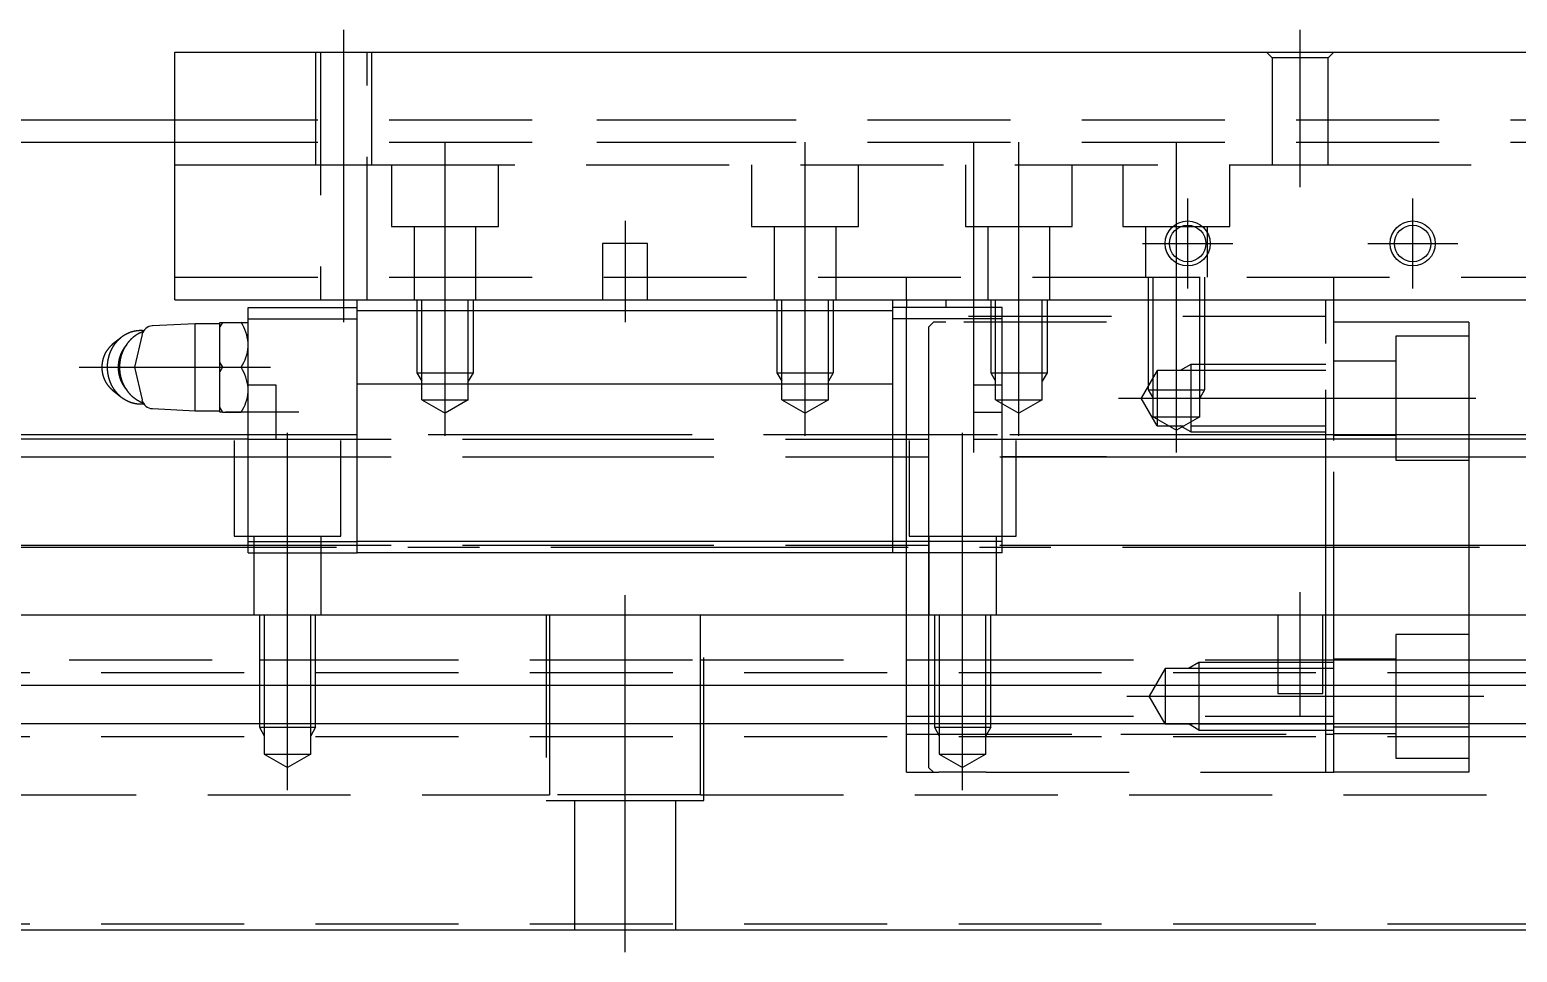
# Model space of a CAD drawing. Extents: x -94 to 670, y -24 to 368.
# Drawn here: x 117.1 to 249.3, y -2 to 80 of the extents above; entities that cross this region are included whole.
import ezdxf

# ---------------------------------------------------------------- set-up
doc = ezdxf.new("R2010")
doc.units = 0
doc.linetypes.add('CENTER', pattern=[50.8, 31.75, -6.35, 6.35, -6.35])
doc.linetypes.add('DASHED', pattern=[19.05, 12.7, -6.35])
doc.layers.get('0').update_dxf_attribs({"linetype": 'CONTINUOUS'})
doc.layers.add('CENTER', color=1, linetype='CENTER')

msp = doc.modelspace()

# ---------------------------------------------------------------- linework, layer by layer
at = {"color": 7, "linetype": 'CONTINUOUS'}
for p, q in [((130, 78), (330, 78)), ((130, 56), (130, 78)), ((-14, 72), (130, 72)), ((-17, 70), (130, 70)), ((130, 56), (330, 56)), ((146.2, 55.01), (146.2, 56)), ((193.8, 55.01), (193.8, 56)), ((195, 56), (195, 55.3)), ((233, 43.5), (233, 56)), ((136.5, 55.3), (146.2, 55.3)), ((136.5, 54.31), (136.5, 55.3)), ((136.5, 54.31), (146.2, 54.31)), ((136.5, 53.99), (136.5, 54.31)), ((193.8, 55.01), (146.2, 55.01)), ((146.2, 48.5), (146.2, 55.01)), ((203.5, 55.3), (193.8, 55.3)), ((193.8, 48.5), (193.8, 55.01)), ((203.5, 54.31), (193.8, 54.31)), ((203.5, 54.31), (203.5, 55.3)), ((203.5, 34.5), (203.5, 54.31)), ((127.07, 52.9), (126.4, 50)), ((131.8, 53.87), (127.99, 53.68)), ((134, 53.87), (131.8, 53.87)), ((131.8, 50), (131.8, 53.87)), ((134, 53.59), (134, 53.99)), ((134, 53.99), (134.21, 53.99)), ((134.21, 53.99), (134, 53.59)), ((134, 50.4), (134, 53.59)), ((134.21, 53.99), (135.89, 53.99)), ((135.89, 53.99), (136.5, 53.99)), ((136.5, 46), (136.5, 53.99)), ((237.5, 54), (233, 54)), ((245, 54), (237.5, 54)), ((245, 54), (245, 50)), ((125.18, 52.62), (124.43, 52.01)), ((125.71, 52.03), (125.49, 51.73)), ((134, 50.4), (134.21, 50)), ((134, 49.6), (134, 50.4)), ((126.4, 50), (127.07, 47.1)), ((131.8, 46.12), (131.8, 50)), ((134.21, 50), (134, 49.6)), ((134, 46.41), (134, 49.6)), ((134.21, 50), (135.89, 50)), ((245, 50), (245, 43.6)), ((124.43, 47.99), (125.18, 47.38)), ((125.49, 48.27), (125.71, 47.97)), ((146.2, 34.5), (146.2, 48.5)), ((193.8, 48.5), (146.2, 48.5)), ((193.8, 34.5), (193.8, 48.5)), ((127.99, 46.32), (131.8, 46.12)), ((134, 46), (134, 46.41)), ((134, 46.41), (134.21, 46)), ((131.8, 46.12), (134, 46.12)), ((134.21, 46), (134, 46)), ((134.21, 46), (135.89, 46)), ((136.5, 46), (135.89, 46)), ((136.5, 34.5), (136.5, 46)), ((0, 43.6), (136.5, 43.65)), ((136.5, 44), (28, 44)), ((256.5, 44), (245, 44)), ((203.5, 43.6), (232.28, 43.6)), ((256.5, 43.6), (232.28, 43.6)), ((0, 42.04), (136.5, 42.04)), ((203.5, 42.04), (256.5, 42.04)), ((136.5, 34.5), (146.2, 34.5)), ((136.5, 33.5), (136.5, 34.5)), ((193.8, 34.5), (146.2, 34.5)), ((146.2, 33.5), (146.2, 34.5)), ((203.5, 34.5), (193.8, 34.5)), ((193.8, 33.5), (193.8, 34.5)), ((203.5, 33.5), (203.5, 34.5)), ((0, 34.18), (136.5, 34.18)), ((136.5, 33.5), (146.2, 33.5)), ((193.8, 33.5), (146.2, 33.5)), ((203.5, 33.5), (193.8, 33.5)), ((203.5, 34.18), (256.5, 34.18)), ((0, 28), (460, 28)), ((460, 21.7), (0, 21.7)), ((460, 18.3), (0, 18.3)), ((0, 0), (460, 0))]:
    msp.add_line(p, q, dxfattribs=at)
at = {"color": 3, "linetype": 'DASHED'}
for p, q in [((142.5, 78), (142.5, 68)), ((142.5, 78), (142.5, 68)), ((142.93, 78), (142.93, 56)), ((147.07, 56), (147.07, 78)), ((147.5, 68), (147.5, 78)), ((147.5, 68), (147.5, 78)), ((227.5, 77.5), (227, 78)), ((232.5, 77.5), (233, 78)), ((227.5, 77.5), (227.5, 68)), ((232.5, 77.5), (227.5, 77.5)), ((232.5, 68), (232.5, 77.5)), ((130, 72), (167.5, 72)), ((167.5, 72), (172.5, 72)), ((172.5, 72), (287.5, 72)), ((130, 70), (167.5, 70)), ((167.5, 70), (172.5, 70)), ((172.5, 70), (287.5, 70)), ((130, 68), (142.5, 68)), ((142.5, 68), (147.5, 68)), ((147.5, 68), (227.5, 68)), ((149.25, 68), (149.25, 62.5)), ((158.75, 62.5), (158.75, 68)), ((181.25, 68), (181.25, 62.5)), ((190.75, 62.5), (190.75, 68)), ((200.25, 68), (200.25, 62.5)), ((209.75, 62.5), (209.75, 68)), ((214.25, 68), (214.25, 62.5)), ((223.75, 62.5), (223.75, 68)), ((227.5, 68), (232.5, 68)), ((227.5, 68), (232.5, 68)), ((232.5, 68), (312.5, 68)), ((149.25, 62.5), (158.75, 62.5)), ((151.25, 62.5), (151.25, 56)), ((156.75, 56), (156.75, 62.5)), ((181.25, 62.5), (190.75, 62.5)), ((183.25, 62.5), (183.25, 56)), ((188.75, 56), (188.75, 62.5)), ((200.25, 62.5), (209.75, 62.5)), ((202.25, 62.5), (202.25, 56)), ((207.75, 56), (207.75, 62.5)), ((214.25, 62.5), (223.75, 62.5)), ((216.25, 62.5), (216.25, 58)), ((221.75, 58), (221.75, 62.5)), ((170, 61), (168, 61)), ((168, 61), (168, 56)), ((172, 61), (170, 61)), ((172, 56), (172, 61)), ((130, 58), (330, 58)), ((195, 56), (195, 58)), ((216.5, 58), (216.5, 48)), ((216.9, 58), (221.1, 58)), ((216.9, 58), (221.1, 58)), ((216.9, 58), (219, 58)), ((216.9, 58), (219, 58)), ((216.93, 45.6), (216.93, 58)), ((221.07, 45.6), (221.07, 58)), ((221.5, 58), (221.5, 48)), ((233, 56), (233, 58)), ((151.5, 56), (151.5, 49.5)), ((151.93, 47.1), (151.93, 56)), ((156.07, 47.1), (156.07, 56)), ((156.5, 56), (156.5, 49.5)), ((183.5, 56), (183.5, 49.5)), ((183.93, 47.1), (183.93, 56)), ((188.07, 47.1), (188.07, 56)), ((188.5, 56), (188.5, 49.5)), ((198.5, 56), (198.5, 55.3)), ((202.5, 56), (202.5, 49.5)), ((202.93, 47.1), (202.93, 56)), ((207.07, 47.1), (207.07, 56)), ((207.5, 56), (207.5, 49.5)), ((232.28, 14), (232.28, 56)), ((195, 48.5), (195, 55.3)), ((232.28, 54.5), (195, 54.5)), ((197.4, 54), (197, 53.6)), ((197, 48.5), (197, 53.6)), ((198.5, 54), (197.4, 54)), ((212.8, 54), (198.5, 54)), ((245, 52.75), (238.5, 52.75)), ((238.5, 52.75), (238.5, 41.75)), ((220.28, 50.25), (219.34, 49.71)), ((220.28, 50.25), (220.28, 44.25)), ((232.28, 50.25), (220.28, 50.25)), ((238.5, 50.55), (233, 50.55)), ((151.5, 49.5), (156.5, 49.5)), ((151.5, 49.5), (151.93, 48.75)), ((156.5, 49.5), (156.07, 48.75)), ((183.5, 49.5), (188.5, 49.5)), ((183.5, 49.5), (183.93, 48.75)), ((188.5, 49.5), (188.07, 48.75)), ((202.5, 49.5), (207.5, 49.5)), ((202.5, 49.5), (202.93, 48.75)), ((207.5, 49.5), (207.07, 48.75)), ((217.28, 49.71), (215.86, 47.25)), ((217.28, 49.71), (217.28, 44.79)), ((220.28, 49.71), (217.28, 49.71)), ((232.28, 49.71), (220.28, 49.71)), ((139, 48.4), (136.5, 48.4)), ((139, 46), (139, 48.4)), ((195, 43.5), (195, 48.5)), ((197, 43.5), (197, 48.5)), ((201, 46), (201, 48.4)), ((203.5, 48.4), (201, 48.4)), ((216.5, 48), (221.5, 48)), ((216.5, 48), (216.93, 47.25)), ((221.5, 48), (221.07, 47.25)), ((232.28, 44.25), (232.28, 48)), ((151.93, 47.1), (156.07, 47.1)), ((151.93, 47.1), (154, 45.91)), ((156.07, 47.1), (154, 45.91)), ((183.93, 47.1), (188.07, 47.1)), ((183.93, 47.1), (186, 45.91)), ((188.07, 47.1), (186, 45.91)), ((202.93, 47.1), (207.07, 47.1)), ((202.93, 47.1), (205, 45.91)), ((207.07, 47.1), (205, 45.91)), ((217.28, 44.79), (215.86, 47.25)), ((139, 43.6), (139, 46)), ((201, 43.6), (201, 46)), ((216.93, 45.6), (221.07, 45.6)), ((216.93, 45.6), (219, 44.41)), ((221.07, 45.6), (219, 44.41)), ((165.2, 44), (136.5, 44)), ((195, 44), (165.2, 44)), ((197, 44), (195, 44)), ((198.9, 44), (197, 44)), ((203.1, 44), (198.9, 44)), ((216.9, 44), (203.1, 44)), ((221.1, 44), (216.9, 44)), ((217.28, 44.79), (219.7, 44.79)), ((220.28, 44.25), (219.34, 44.79)), ((220.28, 44.79), (232.28, 44.79)), ((220.28, 44.25), (232.28, 44.25)), ((232.28, 44), (221.1, 44)), ((232.28, 43.5), (232.28, 44.25)), ((233, 44), (232.28, 44)), ((237.5, 44), (233, 44)), ((233, 43.95), (238.5, 43.95)), ((245, 44), (237.5, 44)), ((245, 44), (245, 44)), ((135.25, 43.5), (135.25, 35)), ((136.5, 43.6), (165.2, 43.6)), ((136.5, 43.6), (139, 43.6)), ((144.75, 35), (144.75, 43.5)), ((165.2, 43.6), (203.5, 43.6)), ((195, 33.5), (195, 43.5)), ((195.25, 43.5), (195.25, 35)), ((197, 35), (197, 43.5)), ((201, 43.6), (203.5, 43.6)), ((204.75, 35), (204.75, 43.5)), ((232.28, 28), (232.28, 43.5)), ((233, 28), (233, 43.5)), ((245, 43.6), (245, 33.5)), ((136.5, 42.04), (165.2, 42.04)), ((165.2, 42.04), (212.8, 42.04)), ((212.8, 42.04), (203.5, 42.04)), ((238.5, 41.75), (245, 41.75)), ((135.25, 35), (140, 35)), ((137, 35), (137, 28)), ((140, 35), (144.75, 35)), ((143, 28), (143, 35)), ((195.25, 35), (200, 35)), ((197, 35), (197, 28)), ((197, 28), (197, 35)), ((197, 35), (197, 28)), ((200, 35), (204.75, 35)), ((203, 28), (203, 35)), ((136.5, 34.18), (165.2, 34.18)), ((165.2, 34.18), (203.5, 34.18)), ((195, 28), (195, 33.5)), ((245, 33.5), (245, 28)), ((137.5, 28), (137.5, 21.7)), ((137.93, 28), (137.93, 18)), ((142.07, 18), (142.07, 28)), ((142.5, 21.7), (142.5, 28)), ((163, 28), (163, 11.5)), ((163.29, 28), (163.29, 21.7)), ((176.71, 21.7), (176.71, 28)), ((177, 11.5), (177, 28)), ((195, 21.7), (195, 28)), ((197, 21.7), (197, 28)), ((197.5, 28), (197.5, 21.7)), ((197.93, 28), (197.93, 18)), ((202.07, 18), (202.07, 28)), ((202.5, 21.7), (202.5, 28)), ((228, 28), (228, 21)), ((232, 21), (232, 28)), ((232.28, 23.75), (232.28, 28)), ((233, 21.7), (233, 28)), ((245, 28), (245, 21.7)), ((245, 26.25), (238.5, 26.25)), ((238.5, 26.25), (238.5, 15.25)), ((82.5, 24), (137.5, 24)), ((137.5, 24), (142.5, 24)), ((142.5, 24), (163.29, 24)), ((163.29, 24), (176.71, 24)), ((176.71, 24), (195, 24)), ((195, 24), (197, 24)), ((197, 24), (197.5, 24)), ((197.5, 24), (202, 24)), ((202, 24), (202.5, 24)), ((202.5, 24), (232.28, 24)), ((232.28, 24), (233, 24)), ((238.5, 24.05), (233, 24.05)), ((233, 24), (240, 24)), ((240, 24), (245, 24)), ((245, 24), (257.5, 24)), ((460, 22.85), (0, 22.85)), ((218, 23.21), (216.58, 20.75)), ((218, 23.21), (218, 18.29)), ((221, 23.21), (218, 23.21)), ((221, 23.75), (220.06, 23.21)), ((221, 23.75), (221, 17.75)), ((233, 23.75), (221, 23.75)), ((233, 23.21), (221, 23.21)), ((232.28, 21.7), (232.28, 23.75)), ((137.5, 21.7), (137.5, 18.3)), ((142.5, 18.3), (142.5, 21.7)), ((163.29, 21.7), (163.29, 18.3)), ((176.71, 18.3), (176.71, 21.7)), ((195, 19), (195, 21.7)), ((197, 18.3), (197, 21.7)), ((197.5, 21.7), (197.5, 18.3)), ((202.5, 18.3), (202.5, 21.7)), ((232.28, 18.3), (232.28, 21.7)), ((233, 19), (233, 21.7)), ((245, 21.7), (245, 18.3)), ((218, 18.29), (216.58, 20.75)), ((228, 21), (232, 21)), ((195, 18.3), (195, 19)), ((195, 19), (197.5, 19)), ((197.5, 19), (202.5, 19)), ((202.5, 19), (233, 19)), ((233, 18.3), (233, 19)), ((137.5, 18.3), (137.5, 18)), ((137.5, 18), (137.93, 17.25)), ((137.5, 18), (142.5, 18)), ((137.93, 18), (137.93, 15.6)), ((142.07, 15.6), (142.07, 18)), ((142.5, 18), (142.07, 17.25)), ((142.5, 18), (142.5, 18.3)), ((163.29, 18.3), (163.29, 12)), ((176.71, 12), (176.71, 18.3)), ((195, 14), (195, 18.3)), ((195, 17.38), (233, 17.38)), ((195, 17.38), (197, 17.38)), ((197, 14.4), (197, 18.3)), ((197, 17.38), (232.28, 17.38)), ((197.5, 18.3), (197.5, 18)), ((197.5, 18), (197.93, 17.25)), ((197.5, 18), (202.5, 18)), ((197.93, 18), (197.93, 15.6)), ((202.07, 15.6), (202.07, 18)), ((202.5, 18), (202.07, 17.25)), ((202.5, 18), (202.5, 18.3)), ((218, 18.29), (220.42, 18.29)), ((221, 17.75), (220.06, 18.29)), ((221, 18.29), (233, 18.29)), ((221, 17.75), (233, 17.75)), ((232.28, 17.75), (232.28, 18.3)), ((232.28, 14), (232.28, 17.75)), ((232.28, 17.38), (233, 17.38)), ((233, 14), (233, 18.3)), ((245, 18), (233, 18)), ((233, 17.45), (238.5, 17.45)), ((245, 18.3), (245, 18)), ((245, 18), (245, 14)), ((460, 17.15), (0, 17.15)), ((137.93, 15.6), (140, 14.41)), ((137.93, 15.6), (142.07, 15.6)), ((142.07, 15.6), (140, 14.41)), ((197.93, 15.6), (200, 14.41)), ((197.93, 15.6), (202.07, 15.6)), ((202.07, 15.6), (200, 14.41)), ((238.5, 15.25), (245, 15.25)), ((195, 14), (197.9, 14)), ((197, 14.4), (197.4, 14)), ((202.1, 14), (197.9, 14)), ((202.1, 14), (233, 14)), ((245, 14), (233, 14)), ((56.71, 12), (163.29, 12)), ((176.71, 12), (163.29, 12)), ((176.71, 12), (283.29, 12)), ((163, 11.5), (170, 11.5)), ((165.5, 11.5), (165.5, 0)), ((170, 11.5), (177, 11.5)), ((174.5, 0), (174.5, 11.5)), ((460, 0.5), (6.5, 0.5))]:
    msp.add_line(p, q, dxfattribs=at)
at = {"color": 7, "linetype": 'CONTINUOUS'}
for points in [[(127.2, 53.25, 0), (127.19, 53.25, 0), (127.17, 53.25, 0), (127.16, 53.25, 0), (127.14, 53.25, 0), (127.12, 53.26, 0), (127.11, 53.26, 0), (127.09, 53.26, 0), (127.08, 53.26, 0), (127.06, 53.26, 0), (127.05, 53.26, 0), (127.03, 53.26, 0), (127.01, 53.26, 0), (127, 53.26, 0), (126.98, 53.26, 0), (126.97, 53.26, 0), (126.95, 53.26, 0), (126.93, 53.26, 0), (126.92, 53.26, 0), (126.9, 53.26, 0), (126.89, 53.26, 0), (126.87, 53.26, 0), (126.86, 53.26, 0), (126.84, 53.26, 0), (126.82, 53.26, 0), (126.81, 53.26, 0), (126.79, 53.25, 0), (126.78, 53.25, 0), (126.76, 53.25, 0), (126.74, 53.25, 0), (126.73, 53.25, 0), (126.71, 53.25, 0), (126.7, 53.25, 0), (126.68, 53.24, 0), (126.67, 53.24, 0), (126.65, 53.24, 0), (126.63, 53.24, 0), (126.62, 53.24, 0), (126.6, 53.23, 0), (126.59, 53.23, 0), (126.57, 53.23, 0), (126.56, 53.23, 0), (126.54, 53.23, 0), (126.52, 53.22, 0), (126.51, 53.22, 0), (126.49, 53.22, 0), (126.48, 53.21, 0), (126.46, 53.21, 0), (126.44, 53.21, 0), (126.43, 53.21, 0), (126.41, 53.2, 0), (126.4, 53.2, 0), (126.38, 53.2, 0), (126.37, 53.19, 0), (126.35, 53.19, 0), (126.34, 53.19, 0), (126.32, 53.18, 0), (126.31, 53.18, 0), (126.29, 53.17, 0), (126.27, 53.17, 0), (126.26, 53.17, 0), (126.24, 53.16, 0), (126.23, 53.16, 0), (126.21, 53.15, 0), (126.2, 53.15, 0), (126.18, 53.14, 0), (126.17, 53.14, 0), (126.15, 53.14, 0), (126.14, 53.13, 0), (126.12, 53.13, 0), (126.11, 53.12, 0), (126.09, 53.12, 0), (126.08, 53.11, 0), (126.06, 53.11, 0), (126.05, 53.1, 0), (126.03, 53.09, 0), (126.02, 53.09, 0), (126, 53.08, 0), (125.98, 53.08, 0), (125.97, 53.07, 0), (125.95, 53.07, 0), (125.94, 53.06, 0), (125.92, 53.05, 0), (125.91, 53.05, 0), (125.89, 53.04, 0), (125.88, 53.04, 0), (125.87, 53.03, 0), (125.85, 53.02, 0), (125.84, 53.02, 0), (125.82, 53.01, 0), (125.81, 53, 0), (125.79, 53, 0), (125.78, 52.99, 0), (125.76, 52.98, 0), (125.75, 52.98, 0), (125.73, 52.97, 0), (125.72, 52.96, 0), (125.7, 52.95, 0), (125.69, 52.95, 0), (125.68, 52.94, 0), (125.66, 52.93, 0), (125.65, 52.92, 0), (125.63, 52.92, 0), (125.62, 52.91, 0), (125.61, 52.9, 0), (125.59, 52.89, 0), (125.58, 52.89, 0), (125.56, 52.88, 0), (125.55, 52.87, 0), (125.53, 52.86, 0), (125.52, 52.85, 0), (125.51, 52.84, 0), (125.49, 52.84, 0), (125.48, 52.83, 0), (125.47, 52.82, 0), (125.45, 52.81, 0), (125.44, 52.8, 0), (125.42, 52.79, 0), (125.41, 52.78, 0), (125.4, 52.77, 0), (125.38, 52.77, 0), (125.37, 52.76, 0), (125.36, 52.75, 0), (125.34, 52.74, 0), (125.33, 52.73, 0), (125.32, 52.72, 0), (125.3, 52.71, 0), (125.29, 52.7, 0), (125.28, 52.69, 0)], [(127.24, 53.19, 0), (127.23, 53.19, 0), (127.22, 53.18, 0), (127.2, 53.18, 0), (127.19, 53.17, 0), (127.18, 53.17, 0), (127.17, 53.17, 0), (127.15, 53.16, 0), (127.14, 53.16, 0), (127.12, 53.15, 0), (127.11, 53.15, 0), (127.1, 53.14, 0), (127.09, 53.14, 0), (127.07, 53.13, 0), (127.06, 53.12, 0), (127.05, 53.12, 0), (127.03, 53.11, 0), (127.02, 53.11, 0), (127.01, 53.1, 0), (127, 53.1, 0), (126.98, 53.09, 0), (126.97, 53.09, 0), (126.96, 53.08, 0), (126.94, 53.07, 0), (126.93, 53.07, 0), (126.92, 53.06, 0), (126.91, 53.06, 0), (126.89, 53.05, 0), (126.88, 53.04, 0), (126.87, 53.04, 0), (126.86, 53.03, 0), (126.84, 53.03, 0), (126.83, 53.02, 0), (126.82, 53.01, 0), (126.81, 53.01, 0), (126.79, 53, 0), (126.78, 52.99, 0), (126.77, 52.99, 0), (126.75, 52.98, 0), (126.74, 52.97, 0), (126.73, 52.97, 0), (126.72, 52.96, 0), (126.71, 52.95, 0), (126.69, 52.94, 0), (126.68, 52.94, 0), (126.67, 52.93, 0), (126.66, 52.92, 0), (126.64, 52.92, 0), (126.63, 52.91, 0), (126.62, 52.9, 0), (126.61, 52.89, 0), (126.6, 52.89, 0), (126.58, 52.88, 0), (126.57, 52.87, 0), (126.56, 52.86, 0), (126.55, 52.85, 0), (126.54, 52.85, 0), (126.53, 52.84, 0), (126.51, 52.83, 0), (126.5, 52.82, 0), (126.49, 52.81, 0), (126.48, 52.81, 0), (126.47, 52.8, 0), (126.45, 52.79, 0), (126.44, 52.78, 0), (126.43, 52.77, 0), (126.42, 52.76, 0), (126.41, 52.76, 0), (126.4, 52.75, 0), (126.39, 52.74, 0), (126.38, 52.73, 0), (126.36, 52.72, 0), (126.35, 52.71, 0), (126.34, 52.7, 0), (126.33, 52.7, 0), (126.32, 52.69, 0), (126.31, 52.68, 0), (126.3, 52.67, 0), (126.28, 52.66, 0), (126.27, 52.65, 0), (126.26, 52.64, 0), (126.25, 52.63, 0), (126.24, 52.62, 0), (126.23, 52.61, 0), (126.22, 52.6, 0), (126.21, 52.59, 0), (126.2, 52.58, 0), (126.19, 52.58, 0), (126.18, 52.57, 0), (126.17, 52.56, 0), (126.16, 52.55, 0), (126.14, 52.54, 0), (126.14, 52.53, 0), (126.12, 52.52, 0), (126.11, 52.51, 0), (126.1, 52.5, 0), (126.09, 52.49, 0), (126.08, 52.48, 0), (126.07, 52.47, 0), (126.06, 52.46, 0), (126.05, 52.45, 0), (126.04, 52.44, 0), (126.03, 52.43, 0), (126.02, 52.41, 0), (126.01, 52.4, 0), (126, 52.39, 0), (125.99, 52.38, 0), (125.98, 52.37, 0), (125.97, 52.36, 0), (125.96, 52.35, 0), (125.95, 52.34, 0), (125.94, 52.33, 0), (125.93, 52.32, 0), (125.92, 52.31, 0), (125.91, 52.3, 0), (125.9, 52.29, 0), (125.89, 52.28, 0), (125.89, 52.26, 0), (125.88, 52.25, 0), (125.87, 52.24, 0), (125.86, 52.23, 0), (125.85, 52.22, 0), (125.84, 52.21, 0), (125.83, 52.2, 0), (125.82, 52.19, 0), (125.81, 52.17, 0), (125.8, 52.16, 0), (125.79, 52.15, 0), (125.78, 52.14, 0)], [(124.5, 52.06, 0), (124.49, 52.05, 0), (124.47, 52.04, 0), (124.46, 52.03, 0), (124.44, 52.02, 0), (124.43, 52.01, 0), (124.42, 52, 0), (124.4, 51.98, 0), (124.39, 51.97, 0), (124.38, 51.96, 0), (124.36, 51.95, 0), (124.35, 51.94, 0), (124.33, 51.93, 0), (124.32, 51.91, 0), (124.31, 51.9, 0), (124.29, 51.89, 0), (124.28, 51.88, 0), (124.27, 51.86, 0), (124.25, 51.85, 0), (124.24, 51.84, 0), (124.23, 51.83, 0), (124.22, 51.81, 0), (124.2, 51.8, 0), (124.19, 51.79, 0), (124.18, 51.77, 0), (124.17, 51.76, 0), (124.15, 51.75, 0), (124.14, 51.73, 0), (124.13, 51.72, 0), (124.12, 51.71, 0), (124.11, 51.69, 0), (124.09, 51.68, 0), (124.08, 51.66, 0), (124.07, 51.65, 0), (124.06, 51.63, 0), (124.05, 51.62, 0), (124.04, 51.61, 0), (124.03, 51.59, 0), (124.02, 51.58, 0), (124, 51.56, 0), (123.99, 51.55, 0), (123.98, 51.53, 0), (123.97, 51.52, 0), (123.96, 51.5, 0), (123.95, 51.49, 0), (123.94, 51.47, 0), (123.93, 51.46, 0), (123.92, 51.44, 0), (123.91, 51.42, 0), (123.9, 51.41, 0), (123.89, 51.39, 0), (123.88, 51.38, 0), (123.87, 51.36, 0), (123.86, 51.35, 0), (123.85, 51.33, 0), (123.84, 51.31, 0), (123.83, 51.3, 0), (123.83, 51.28, 0), (123.82, 51.27, 0), (123.81, 51.25, 0), (123.8, 51.23, 0), (123.79, 51.22, 0), (123.78, 51.2, 0), (123.77, 51.18, 0), (123.77, 51.17, 0), (123.76, 51.15, 0), (123.75, 51.13, 0), (123.74, 51.12, 0), (123.73, 51.1, 0), (123.73, 51.08, 0), (123.72, 51.06, 0), (123.71, 51.05, 0), (123.7, 51.03, 0), (123.7, 51.01, 0), (123.69, 51, 0), (123.68, 50.98, 0), (123.68, 50.96, 0), (123.67, 50.94, 0), (123.66, 50.93, 0), (123.66, 50.91, 0), (123.65, 50.89, 0), (123.64, 50.87, 0), (123.64, 50.85, 0), (123.63, 50.84, 0), (123.63, 50.82, 0), (123.62, 50.8, 0), (123.62, 50.78, 0), (123.61, 50.76, 0), (123.61, 50.75, 0), (123.6, 50.73, 0), (123.59, 50.71, 0), (123.59, 50.69, 0), (123.58, 50.67, 0), (123.58, 50.66, 0), (123.58, 50.64, 0), (123.57, 50.62, 0), (123.57, 50.6, 0), (123.56, 50.58, 0), (123.56, 50.56, 0), (123.56, 50.55, 0), (123.55, 50.53, 0), (123.55, 50.51, 0), (123.55, 50.49, 0), (123.54, 50.47, 0), (123.54, 50.45, 0), (123.53, 50.43, 0), (123.53, 50.41, 0), (123.53, 50.4, 0), (123.53, 50.38, 0), (123.52, 50.36, 0), (123.52, 50.34, 0), (123.52, 50.32, 0), (123.52, 50.3, 0), (123.52, 50.28, 0), (123.51, 50.26, 0), (123.51, 50.25, 0), (123.51, 50.23, 0), (123.51, 50.21, 0), (123.51, 50.19, 0), (123.5, 50.17, 0), (123.5, 50.15, 0), (123.5, 50.13, 0), (123.5, 50.11, 0), (123.5, 50.09, 0), (123.5, 50.08, 0), (123.5, 50.06, 0), (123.5, 50.04, 0), (123.5, 50.02, 0), (123.5, 50, 0)], [(125.28, 52.69, 0), (125.26, 52.68, 0), (125.24, 52.66, 0), (125.22, 52.65, 0), (125.2, 52.63, 0), (125.19, 52.62, 0), (125.17, 52.6, 0), (125.15, 52.59, 0), (125.13, 52.57, 0), (125.11, 52.56, 0), (125.09, 52.54, 0), (125.08, 52.53, 0), (125.06, 52.51, 0), (125.04, 52.5, 0), (125.03, 52.48, 0), (125.01, 52.46, 0), (124.99, 52.45, 0), (124.97, 52.43, 0), (124.96, 52.41, 0), (124.94, 52.4, 0), (124.92, 52.38, 0), (124.91, 52.36, 0), (124.89, 52.35, 0), (124.87, 52.33, 0), (124.86, 52.31, 0), (124.84, 52.29, 0), (124.83, 52.28, 0), (124.81, 52.26, 0), (124.8, 52.24, 0), (124.78, 52.22, 0), (124.76, 52.21, 0), (124.75, 52.19, 0), (124.73, 52.17, 0), (124.72, 52.15, 0), (124.7, 52.13, 0), (124.69, 52.11, 0), (124.67, 52.09, 0), (124.66, 52.07, 0), (124.64, 52.06, 0), (124.63, 52.04, 0), (124.62, 52.02, 0), (124.6, 52, 0), (124.59, 51.98, 0), (124.57, 51.96, 0), (124.56, 51.94, 0), (124.55, 51.92, 0), (124.53, 51.9, 0), (124.52, 51.88, 0), (124.51, 51.86, 0), (124.5, 51.84, 0), (124.48, 51.82, 0), (124.47, 51.8, 0), (124.46, 51.78, 0), (124.44, 51.76, 0), (124.43, 51.73, 0), (124.42, 51.71, 0), (124.41, 51.69, 0), (124.4, 51.67, 0), (124.39, 51.65, 0), (124.37, 51.63, 0), (124.36, 51.61, 0), (124.35, 51.59, 0), (124.34, 51.56, 0), (124.33, 51.54, 0), (124.32, 51.52, 0), (124.31, 51.5, 0), (124.3, 51.48, 0), (124.29, 51.45, 0), (124.28, 51.43, 0), (124.27, 51.41, 0), (124.26, 51.39, 0), (124.25, 51.37, 0), (124.24, 51.34, 0), (124.23, 51.32, 0), (124.22, 51.3, 0), (124.21, 51.27, 0), (124.2, 51.25, 0), (124.19, 51.23, 0), (124.19, 51.21, 0), (124.18, 51.18, 0), (124.17, 51.16, 0), (124.16, 51.14, 0), (124.15, 51.11, 0), (124.15, 51.09, 0), (124.14, 51.07, 0), (124.13, 51.04, 0), (124.12, 51.02, 0), (124.12, 51, 0), (124.11, 50.97, 0), (124.1, 50.95, 0), (124.1, 50.93, 0), (124.09, 50.9, 0), (124.08, 50.88, 0), (124.08, 50.85, 0), (124.07, 50.83, 0), (124.07, 50.81, 0), (124.06, 50.78, 0), (124.06, 50.76, 0), (124.05, 50.74, 0), (124.05, 50.71, 0), (124.04, 50.69, 0), (124.03, 50.66, 0), (124.03, 50.64, 0), (124.03, 50.61, 0), (124.02, 50.59, 0), (124.02, 50.57, 0), (124.01, 50.54, 0), (124.01, 50.52, 0), (124.01, 50.49, 0), (124, 50.47, 0), (124, 50.44, 0), (124, 50.42, 0), (124, 50.39, 0), (123.99, 50.37, 0), (123.99, 50.35, 0), (123.99, 50.32, 0), (123.98, 50.3, 0), (123.98, 50.27, 0), (123.98, 50.25, 0), (123.98, 50.22, 0), (123.98, 50.2, 0), (123.98, 50.17, 0), (123.98, 50.15, 0), (123.97, 50.12, 0), (123.97, 50.1, 0), (123.97, 50.07, 0), (123.97, 50.05, 0), (123.97, 50.02, 0), (123.97, 50, 0)], [(125.56, 51.82, 0), (125.55, 51.8, 0), (125.54, 51.79, 0), (125.53, 51.78, 0), (125.52, 51.77, 0), (125.51, 51.76, 0), (125.5, 51.74, 0), (125.49, 51.73, 0), (125.48, 51.72, 0), (125.48, 51.71, 0), (125.47, 51.7, 0), (125.46, 51.68, 0), (125.45, 51.67, 0), (125.44, 51.66, 0), (125.43, 51.65, 0), (125.43, 51.63, 0), (125.42, 51.62, 0), (125.41, 51.61, 0), (125.4, 51.59, 0), (125.39, 51.58, 0), (125.39, 51.57, 0), (125.38, 51.56, 0), (125.37, 51.54, 0), (125.36, 51.53, 0), (125.36, 51.52, 0), (125.35, 51.5, 0), (125.34, 51.49, 0), (125.33, 51.48, 0), (125.33, 51.47, 0), (125.32, 51.45, 0), (125.31, 51.44, 0), (125.3, 51.43, 0), (125.3, 51.41, 0), (125.29, 51.4, 0), (125.28, 51.39, 0), (125.28, 51.37, 0), (125.27, 51.36, 0), (125.26, 51.34, 0), (125.26, 51.33, 0), (125.25, 51.32, 0), (125.24, 51.3, 0), (125.24, 51.29, 0), (125.23, 51.28, 0), (125.22, 51.26, 0), (125.22, 51.25, 0), (125.21, 51.24, 0), (125.2, 51.22, 0), (125.2, 51.21, 0), (125.19, 51.19, 0), (125.19, 51.18, 0), (125.18, 51.17, 0), (125.17, 51.15, 0), (125.17, 51.14, 0), (125.16, 51.12, 0), (125.16, 51.11, 0), (125.15, 51.09, 0), (125.15, 51.08, 0), (125.14, 51.07, 0), (125.14, 51.05, 0), (125.13, 51.04, 0), (125.13, 51.02, 0), (125.12, 51.01, 0), (125.12, 50.99, 0), (125.11, 50.98, 0), (125.11, 50.97, 0), (125.1, 50.95, 0), (125.1, 50.94, 0), (125.09, 50.92, 0), (125.09, 50.91, 0), (125.08, 50.89, 0), (125.08, 50.88, 0), (125.07, 50.86, 0), (125.07, 50.85, 0), (125.07, 50.83, 0), (125.06, 50.82, 0), (125.06, 50.8, 0), (125.05, 50.79, 0), (125.05, 50.78, 0), (125.05, 50.76, 0), (125.04, 50.75, 0), (125.04, 50.73, 0), (125.03, 50.72, 0), (125.03, 50.7, 0), (125.03, 50.69, 0), (125.02, 50.67, 0), (125.02, 50.66, 0), (125.02, 50.64, 0), (125.01, 50.63, 0), (125.01, 50.61, 0), (125.01, 50.6, 0), (125, 50.58, 0), (125, 50.57, 0), (125, 50.55, 0), (125, 50.54, 0), (124.99, 50.52, 0), (124.99, 50.51, 0), (124.99, 50.49, 0), (124.99, 50.48, 0), (124.98, 50.46, 0), (124.98, 50.44, 0), (124.98, 50.43, 0), (124.98, 50.41, 0), (124.98, 50.4, 0), (124.97, 50.38, 0), (124.97, 50.37, 0), (124.97, 50.35, 0), (124.97, 50.34, 0), (124.97, 50.32, 0), (124.97, 50.31, 0), (124.96, 50.29, 0), (124.96, 50.28, 0), (124.96, 50.26, 0), (124.96, 50.25, 0), (124.96, 50.23, 0), (124.96, 50.22, 0), (124.96, 50.2, 0), (124.95, 50.18, 0), (124.95, 50.17, 0), (124.95, 50.15, 0), (124.95, 50.14, 0), (124.95, 50.12, 0), (124.95, 50.11, 0), (124.95, 50.09, 0), (124.95, 50.08, 0), (124.95, 50.06, 0), (124.95, 50.05, 0), (124.95, 50.03, 0), (124.95, 50.02, 0), (124.95, 50, 0)], [(125.78, 52.14, 0), (125.77, 52.13, 0), (125.76, 52.11, 0), (125.75, 52.1, 0), (125.74, 52.08, 0), (125.73, 52.07, 0), (125.72, 52.05, 0), (125.71, 52.04, 0), (125.7, 52.03, 0), (125.69, 52.01, 0), (125.68, 52, 0), (125.67, 51.98, 0), (125.66, 51.97, 0), (125.65, 51.95, 0), (125.64, 51.94, 0), (125.63, 51.92, 0), (125.62, 51.91, 0), (125.61, 51.89, 0), (125.6, 51.88, 0), (125.59, 51.86, 0), (125.58, 51.85, 0), (125.58, 51.83, 0), (125.57, 51.82, 0), (125.56, 51.8, 0), (125.55, 51.79, 0), (125.54, 51.77, 0), (125.53, 51.76, 0), (125.52, 51.74, 0), (125.51, 51.73, 0), (125.5, 51.71, 0), (125.5, 51.7, 0), (125.49, 51.68, 0), (125.48, 51.66, 0), (125.47, 51.65, 0), (125.46, 51.63, 0), (125.45, 51.62, 0), (125.45, 51.6, 0), (125.44, 51.58, 0), (125.43, 51.57, 0), (125.42, 51.55, 0), (125.42, 51.54, 0), (125.41, 51.52, 0), (125.4, 51.5, 0), (125.39, 51.49, 0), (125.39, 51.47, 0), (125.38, 51.46, 0), (125.37, 51.44, 0), (125.36, 51.42, 0), (125.36, 51.41, 0), (125.35, 51.39, 0), (125.34, 51.37, 0), (125.34, 51.36, 0), (125.33, 51.34, 0), (125.32, 51.32, 0), (125.32, 51.31, 0), (125.31, 51.29, 0), (125.3, 51.27, 0), (125.3, 51.26, 0), (125.29, 51.24, 0), (125.28, 51.22, 0), (125.28, 51.21, 0), (125.27, 51.19, 0), (125.27, 51.17, 0), (125.26, 51.15, 0), (125.25, 51.14, 0), (125.25, 51.12, 0), (125.24, 51.1, 0), (125.24, 51.09, 0), (125.23, 51.07, 0), (125.23, 51.05, 0), (125.22, 51.03, 0), (125.22, 51.02, 0), (125.21, 51, 0), (125.21, 50.98, 0), (125.2, 50.97, 0), (125.2, 50.95, 0), (125.19, 50.93, 0), (125.19, 50.91, 0), (125.18, 50.9, 0), (125.18, 50.88, 0), (125.17, 50.86, 0), (125.17, 50.84, 0), (125.17, 50.83, 0), (125.16, 50.81, 0), (125.16, 50.79, 0), (125.16, 50.77, 0), (125.15, 50.76, 0), (125.15, 50.74, 0), (125.14, 50.72, 0), (125.14, 50.7, 0), (125.14, 50.68, 0), (125.13, 50.67, 0), (125.13, 50.65, 0), (125.13, 50.63, 0), (125.12, 50.61, 0), (125.12, 50.6, 0), (125.12, 50.58, 0), (125.11, 50.56, 0), (125.11, 50.54, 0), (125.11, 50.52, 0), (125.11, 50.51, 0), (125.1, 50.49, 0), (125.1, 50.47, 0), (125.1, 50.45, 0), (125.1, 50.43, 0), (125.09, 50.42, 0), (125.09, 50.4, 0), (125.09, 50.38, 0), (125.09, 50.36, 0), (125.09, 50.34, 0), (125.09, 50.33, 0), (125.08, 50.31, 0), (125.08, 50.29, 0), (125.08, 50.27, 0), (125.08, 50.25, 0), (125.08, 50.24, 0), (125.08, 50.22, 0), (125.08, 50.2, 0), (125.08, 50.18, 0), (125.08, 50.16, 0), (125.07, 50.15, 0), (125.07, 50.13, 0), (125.07, 50.11, 0), (125.07, 50.09, 0), (125.07, 50.07, 0), (125.07, 50.05, 0), (125.07, 50.04, 0), (125.07, 50.02, 0), (125.07, 50, 0)], [(123.5, 50, 0), (123.5, 49.98, 0), (123.5, 49.96, 0), (123.5, 49.94, 0), (123.5, 49.92, 0), (123.5, 49.91, 0), (123.5, 49.89, 0), (123.5, 49.87, 0), (123.5, 49.85, 0), (123.5, 49.83, 0), (123.51, 49.81, 0), (123.51, 49.79, 0), (123.51, 49.77, 0), (123.51, 49.75, 0), (123.51, 49.74, 0), (123.52, 49.72, 0), (123.52, 49.7, 0), (123.52, 49.68, 0), (123.52, 49.66, 0), (123.52, 49.64, 0), (123.53, 49.62, 0), (123.53, 49.6, 0), (123.53, 49.59, 0), (123.53, 49.57, 0), (123.54, 49.55, 0), (123.54, 49.53, 0), (123.55, 49.51, 0), (123.55, 49.49, 0), (123.55, 49.47, 0), (123.56, 49.45, 0), (123.56, 49.44, 0), (123.56, 49.42, 0), (123.57, 49.4, 0), (123.57, 49.38, 0), (123.58, 49.36, 0), (123.58, 49.34, 0), (123.58, 49.33, 0), (123.59, 49.31, 0), (123.59, 49.29, 0), (123.6, 49.27, 0), (123.61, 49.25, 0), (123.61, 49.24, 0), (123.62, 49.22, 0), (123.62, 49.2, 0), (123.63, 49.18, 0), (123.63, 49.16, 0), (123.64, 49.15, 0), (123.64, 49.13, 0), (123.65, 49.11, 0), (123.66, 49.09, 0), (123.66, 49.07, 0), (123.67, 49.06, 0), (123.68, 49.04, 0), (123.68, 49.02, 0), (123.69, 49, 0), (123.7, 48.99, 0), (123.7, 48.97, 0), (123.71, 48.95, 0), (123.72, 48.94, 0), (123.73, 48.92, 0), (123.73, 48.9, 0), (123.74, 48.88, 0), (123.75, 48.87, 0), (123.76, 48.85, 0), (123.77, 48.83, 0), (123.77, 48.82, 0), (123.78, 48.8, 0), (123.79, 48.78, 0), (123.8, 48.77, 0), (123.81, 48.75, 0), (123.82, 48.73, 0), (123.83, 48.72, 0), (123.83, 48.7, 0), (123.84, 48.69, 0), (123.85, 48.67, 0), (123.86, 48.65, 0), (123.87, 48.64, 0), (123.88, 48.62, 0), (123.89, 48.61, 0), (123.9, 48.59, 0), (123.91, 48.58, 0), (123.92, 48.56, 0), (123.93, 48.54, 0), (123.94, 48.53, 0), (123.95, 48.51, 0), (123.96, 48.5, 0), (123.97, 48.48, 0), (123.98, 48.47, 0), (123.99, 48.45, 0), (124, 48.44, 0), (124.02, 48.42, 0), (124.03, 48.41, 0), (124.04, 48.39, 0), (124.05, 48.38, 0), (124.06, 48.37, 0), (124.07, 48.35, 0), (124.08, 48.34, 0), (124.09, 48.32, 0), (124.11, 48.31, 0), (124.12, 48.29, 0), (124.13, 48.28, 0), (124.14, 48.27, 0), (124.15, 48.25, 0), (124.17, 48.24, 0), (124.18, 48.23, 0), (124.19, 48.21, 0), (124.2, 48.2, 0), (124.22, 48.19, 0), (124.23, 48.17, 0), (124.24, 48.16, 0), (124.25, 48.15, 0), (124.27, 48.14, 0), (124.28, 48.12, 0), (124.29, 48.11, 0), (124.31, 48.1, 0), (124.32, 48.09, 0), (124.33, 48.07, 0), (124.35, 48.06, 0), (124.36, 48.05, 0), (124.38, 48.04, 0), (124.39, 48.03, 0), (124.4, 48.02, 0), (124.42, 48, 0), (124.43, 47.99, 0), (124.44, 47.98, 0), (124.46, 47.97, 0), (124.47, 47.96, 0), (124.49, 47.95, 0), (124.5, 47.94, 0)], [(123.97, 50, 0), (123.97, 49.98, 0), (123.97, 49.95, 0), (123.97, 49.93, 0), (123.97, 49.9, 0), (123.97, 49.88, 0), (123.98, 49.85, 0), (123.98, 49.83, 0), (123.98, 49.8, 0), (123.98, 49.78, 0), (123.98, 49.75, 0), (123.98, 49.73, 0), (123.98, 49.7, 0), (123.99, 49.68, 0), (123.99, 49.65, 0), (123.99, 49.63, 0), (124, 49.61, 0), (124, 49.58, 0), (124, 49.56, 0), (124, 49.53, 0), (124.01, 49.51, 0), (124.01, 49.48, 0), (124.01, 49.46, 0), (124.02, 49.43, 0), (124.02, 49.41, 0), (124.03, 49.39, 0), (124.03, 49.36, 0), (124.03, 49.34, 0), (124.04, 49.31, 0), (124.05, 49.29, 0), (124.05, 49.26, 0), (124.06, 49.24, 0), (124.06, 49.22, 0), (124.07, 49.19, 0), (124.07, 49.17, 0), (124.08, 49.15, 0), (124.08, 49.12, 0), (124.09, 49.1, 0), (124.1, 49.07, 0), (124.1, 49.05, 0), (124.11, 49.03, 0), (124.12, 49, 0), (124.12, 48.98, 0), (124.13, 48.96, 0), (124.14, 48.93, 0), (124.15, 48.91, 0), (124.15, 48.89, 0), (124.16, 48.86, 0), (124.17, 48.84, 0), (124.18, 48.82, 0), (124.19, 48.79, 0), (124.19, 48.77, 0), (124.2, 48.75, 0), (124.21, 48.73, 0), (124.22, 48.7, 0), (124.23, 48.68, 0), (124.24, 48.66, 0), (124.25, 48.63, 0), (124.26, 48.61, 0), (124.27, 48.59, 0), (124.28, 48.57, 0), (124.29, 48.55, 0), (124.3, 48.52, 0), (124.31, 48.5, 0), (124.32, 48.48, 0), (124.33, 48.46, 0), (124.34, 48.44, 0), (124.35, 48.41, 0), (124.36, 48.39, 0), (124.37, 48.37, 0), (124.39, 48.35, 0), (124.4, 48.33, 0), (124.41, 48.31, 0), (124.42, 48.29, 0), (124.43, 48.27, 0), (124.44, 48.24, 0), (124.46, 48.22, 0), (124.47, 48.2, 0), (124.48, 48.18, 0), (124.5, 48.16, 0), (124.51, 48.14, 0), (124.52, 48.12, 0), (124.53, 48.1, 0), (124.55, 48.08, 0), (124.56, 48.06, 0), (124.57, 48.04, 0), (124.59, 48.02, 0), (124.6, 48, 0), (124.62, 47.98, 0), (124.63, 47.96, 0), (124.64, 47.94, 0), (124.66, 47.93, 0), (124.67, 47.91, 0), (124.69, 47.89, 0), (124.7, 47.87, 0), (124.72, 47.85, 0), (124.73, 47.83, 0), (124.75, 47.81, 0), (124.76, 47.79, 0), (124.78, 47.78, 0), (124.8, 47.76, 0), (124.81, 47.74, 0), (124.83, 47.72, 0), (124.84, 47.71, 0), (124.86, 47.69, 0), (124.87, 47.67, 0), (124.89, 47.65, 0), (124.91, 47.64, 0), (124.92, 47.62, 0), (124.94, 47.6, 0), (124.96, 47.59, 0), (124.97, 47.57, 0), (124.99, 47.55, 0), (125.01, 47.54, 0), (125.03, 47.52, 0), (125.04, 47.5, 0), (125.06, 47.49, 0), (125.08, 47.47, 0), (125.09, 47.46, 0), (125.11, 47.44, 0), (125.13, 47.43, 0), (125.15, 47.41, 0), (125.17, 47.4, 0), (125.19, 47.38, 0), (125.2, 47.37, 0), (125.22, 47.35, 0), (125.24, 47.34, 0), (125.26, 47.32, 0), (125.28, 47.31, 0)], [(124.95, 50, 0), (124.95, 49.98, 0), (124.95, 49.97, 0), (124.95, 49.95, 0), (124.95, 49.94, 0), (124.95, 49.92, 0), (124.95, 49.91, 0), (124.95, 49.89, 0), (124.95, 49.88, 0), (124.95, 49.86, 0), (124.95, 49.85, 0), (124.95, 49.83, 0), (124.95, 49.82, 0), (124.96, 49.8, 0), (124.96, 49.78, 0), (124.96, 49.77, 0), (124.96, 49.75, 0), (124.96, 49.74, 0), (124.96, 49.72, 0), (124.96, 49.71, 0), (124.97, 49.69, 0), (124.97, 49.68, 0), (124.97, 49.66, 0), (124.97, 49.65, 0), (124.97, 49.63, 0), (124.97, 49.62, 0), (124.98, 49.6, 0), (124.98, 49.59, 0), (124.98, 49.57, 0), (124.98, 49.56, 0), (124.98, 49.54, 0), (124.99, 49.52, 0), (124.99, 49.51, 0), (124.99, 49.49, 0), (124.99, 49.48, 0), (125, 49.46, 0), (125, 49.45, 0), (125, 49.43, 0), (125, 49.42, 0), (125.01, 49.4, 0), (125.01, 49.39, 0), (125.01, 49.37, 0), (125.02, 49.36, 0), (125.02, 49.34, 0), (125.02, 49.33, 0), (125.03, 49.31, 0), (125.03, 49.3, 0), (125.03, 49.28, 0), (125.04, 49.27, 0), (125.04, 49.25, 0), (125.05, 49.24, 0), (125.05, 49.22, 0), (125.05, 49.21, 0), (125.06, 49.2, 0), (125.06, 49.18, 0), (125.07, 49.17, 0), (125.07, 49.15, 0), (125.07, 49.14, 0), (125.08, 49.12, 0), (125.08, 49.11, 0), (125.09, 49.09, 0), (125.09, 49.08, 0), (125.1, 49.06, 0), (125.1, 49.05, 0), (125.11, 49.03, 0), (125.11, 49.02, 0), (125.12, 49.01, 0), (125.12, 48.99, 0), (125.13, 48.98, 0), (125.13, 48.96, 0), (125.14, 48.95, 0), (125.14, 48.93, 0), (125.15, 48.92, 0), (125.15, 48.91, 0), (125.16, 48.89, 0), (125.16, 48.88, 0), (125.17, 48.86, 0), (125.17, 48.85, 0), (125.18, 48.83, 0), (125.19, 48.82, 0), (125.19, 48.81, 0), (125.2, 48.79, 0), (125.2, 48.78, 0), (125.21, 48.76, 0), (125.22, 48.75, 0), (125.22, 48.74, 0), (125.23, 48.72, 0), (125.24, 48.71, 0), (125.24, 48.7, 0), (125.25, 48.68, 0), (125.26, 48.67, 0), (125.26, 48.66, 0), (125.27, 48.64, 0), (125.28, 48.63, 0), (125.28, 48.61, 0), (125.29, 48.6, 0), (125.3, 48.59, 0), (125.3, 48.57, 0), (125.31, 48.56, 0), (125.32, 48.55, 0), (125.33, 48.53, 0), (125.33, 48.52, 0), (125.34, 48.51, 0), (125.35, 48.5, 0), (125.36, 48.48, 0), (125.36, 48.47, 0), (125.37, 48.46, 0), (125.38, 48.44, 0), (125.39, 48.43, 0), (125.39, 48.42, 0), (125.4, 48.41, 0), (125.41, 48.39, 0), (125.42, 48.38, 0), (125.43, 48.37, 0), (125.43, 48.35, 0), (125.44, 48.34, 0), (125.45, 48.33, 0), (125.46, 48.32, 0), (125.47, 48.3, 0), (125.48, 48.29, 0), (125.48, 48.28, 0), (125.49, 48.27, 0), (125.5, 48.26, 0), (125.51, 48.24, 0), (125.52, 48.23, 0), (125.53, 48.22, 0), (125.54, 48.21, 0), (125.55, 48.2, 0), (125.56, 48.18, 0)], [(125.07, 50, 0), (125.07, 49.98, 0), (125.07, 49.96, 0), (125.07, 49.95, 0), (125.07, 49.93, 0), (125.07, 49.91, 0), (125.07, 49.89, 0), (125.07, 49.87, 0), (125.07, 49.85, 0), (125.08, 49.84, 0), (125.08, 49.82, 0), (125.08, 49.8, 0), (125.08, 49.78, 0), (125.08, 49.76, 0), (125.08, 49.75, 0), (125.08, 49.73, 0), (125.08, 49.71, 0), (125.08, 49.69, 0), (125.09, 49.67, 0), (125.09, 49.66, 0), (125.09, 49.64, 0), (125.09, 49.62, 0), (125.09, 49.6, 0), (125.09, 49.58, 0), (125.1, 49.57, 0), (125.1, 49.55, 0), (125.1, 49.53, 0), (125.1, 49.51, 0), (125.11, 49.49, 0), (125.11, 49.48, 0), (125.11, 49.46, 0), (125.11, 49.44, 0), (125.12, 49.42, 0), (125.12, 49.4, 0), (125.12, 49.39, 0), (125.13, 49.37, 0), (125.13, 49.35, 0), (125.13, 49.33, 0), (125.14, 49.32, 0), (125.14, 49.3, 0), (125.14, 49.28, 0), (125.15, 49.26, 0), (125.15, 49.24, 0), (125.16, 49.23, 0), (125.16, 49.21, 0), (125.16, 49.19, 0), (125.17, 49.17, 0), (125.17, 49.16, 0), (125.17, 49.14, 0), (125.18, 49.12, 0), (125.18, 49.1, 0), (125.19, 49.09, 0), (125.19, 49.07, 0), (125.2, 49.05, 0), (125.2, 49.03, 0), (125.21, 49.02, 0), (125.21, 49, 0), (125.22, 48.98, 0), (125.22, 48.97, 0), (125.23, 48.95, 0), (125.23, 48.93, 0), (125.24, 48.91, 0), (125.24, 48.9, 0), (125.25, 48.88, 0), (125.25, 48.86, 0), (125.26, 48.85, 0), (125.27, 48.83, 0), (125.27, 48.81, 0), (125.28, 48.79, 0), (125.28, 48.78, 0), (125.29, 48.76, 0), (125.3, 48.74, 0), (125.3, 48.73, 0), (125.31, 48.71, 0), (125.32, 48.69, 0), (125.32, 48.68, 0), (125.33, 48.66, 0), (125.34, 48.64, 0), (125.34, 48.63, 0), (125.35, 48.61, 0), (125.36, 48.59, 0), (125.36, 48.58, 0), (125.37, 48.56, 0), (125.38, 48.54, 0), (125.39, 48.53, 0), (125.39, 48.51, 0), (125.4, 48.5, 0), (125.41, 48.48, 0), (125.42, 48.46, 0), (125.42, 48.45, 0), (125.43, 48.43, 0), (125.44, 48.42, 0), (125.45, 48.4, 0), (125.45, 48.38, 0), (125.46, 48.37, 0), (125.47, 48.35, 0), (125.48, 48.34, 0), (125.49, 48.32, 0), (125.5, 48.3, 0), (125.5, 48.29, 0), (125.51, 48.27, 0), (125.52, 48.26, 0), (125.53, 48.24, 0), (125.54, 48.23, 0), (125.55, 48.21, 0), (125.56, 48.2, 0), (125.57, 48.18, 0), (125.58, 48.17, 0), (125.58, 48.15, 0), (125.59, 48.14, 0), (125.6, 48.12, 0), (125.61, 48.11, 0), (125.62, 48.09, 0), (125.63, 48.08, 0), (125.64, 48.06, 0), (125.65, 48.05, 0), (125.66, 48.03, 0), (125.67, 48.02, 0), (125.68, 48, 0), (125.69, 47.99, 0), (125.7, 47.97, 0), (125.71, 47.96, 0), (125.72, 47.95, 0), (125.73, 47.93, 0), (125.74, 47.92, 0), (125.75, 47.9, 0), (125.76, 47.89, 0), (125.77, 47.87, 0), (125.78, 47.86, 0)], [(125.78, 47.86, 0), (125.79, 47.85, 0), (125.8, 47.84, 0), (125.81, 47.83, 0), (125.82, 47.81, 0), (125.83, 47.8, 0), (125.84, 47.79, 0), (125.85, 47.78, 0), (125.86, 47.77, 0), (125.87, 47.76, 0), (125.88, 47.75, 0), (125.89, 47.74, 0), (125.89, 47.72, 0), (125.9, 47.71, 0), (125.91, 47.7, 0), (125.92, 47.69, 0), (125.93, 47.68, 0), (125.94, 47.67, 0), (125.95, 47.66, 0), (125.96, 47.65, 0), (125.97, 47.64, 0), (125.98, 47.63, 0), (125.99, 47.62, 0), (126, 47.61, 0), (126.01, 47.6, 0), (126.02, 47.59, 0), (126.03, 47.57, 0), (126.04, 47.56, 0), (126.05, 47.55, 0), (126.06, 47.54, 0), (126.07, 47.53, 0), (126.08, 47.52, 0), (126.09, 47.51, 0), (126.1, 47.5, 0), (126.11, 47.49, 0), (126.12, 47.48, 0), (126.14, 47.47, 0), (126.14, 47.46, 0), (126.16, 47.45, 0), (126.17, 47.44, 0), (126.18, 47.43, 0), (126.19, 47.42, 0), (126.2, 47.42, 0), (126.21, 47.41, 0), (126.22, 47.4, 0), (126.23, 47.39, 0), (126.24, 47.38, 0), (126.25, 47.37, 0), (126.26, 47.36, 0), (126.27, 47.35, 0), (126.28, 47.34, 0), (126.3, 47.33, 0), (126.31, 47.32, 0), (126.32, 47.31, 0), (126.33, 47.3, 0), (126.34, 47.3, 0), (126.35, 47.29, 0), (126.36, 47.28, 0), (126.38, 47.27, 0), (126.39, 47.26, 0), (126.4, 47.25, 0), (126.41, 47.24, 0), (126.42, 47.24, 0), (126.43, 47.23, 0), (126.44, 47.22, 0), (126.45, 47.21, 0), (126.47, 47.2, 0), (126.48, 47.19, 0), (126.49, 47.19, 0), (126.5, 47.18, 0), (126.51, 47.17, 0), (126.53, 47.16, 0), (126.54, 47.15, 0), (126.55, 47.15, 0), (126.56, 47.14, 0), (126.57, 47.13, 0), (126.58, 47.12, 0), (126.6, 47.11, 0), (126.61, 47.11, 0), (126.62, 47.1, 0), (126.63, 47.09, 0), (126.64, 47.08, 0), (126.66, 47.08, 0), (126.67, 47.07, 0), (126.68, 47.06, 0), (126.69, 47.06, 0), (126.71, 47.05, 0), (126.72, 47.04, 0), (126.73, 47.03, 0), (126.74, 47.03, 0), (126.75, 47.02, 0), (126.77, 47.01, 0), (126.78, 47.01, 0), (126.79, 47, 0), (126.81, 46.99, 0), (126.82, 46.99, 0), (126.83, 46.98, 0), (126.84, 46.97, 0), (126.86, 46.97, 0), (126.87, 46.96, 0), (126.88, 46.96, 0), (126.89, 46.95, 0), (126.91, 46.94, 0), (126.92, 46.94, 0), (126.93, 46.93, 0), (126.94, 46.93, 0), (126.96, 46.92, 0), (126.97, 46.91, 0), (126.98, 46.91, 0), (127, 46.9, 0), (127.01, 46.9, 0), (127.02, 46.89, 0), (127.03, 46.89, 0), (127.05, 46.88, 0), (127.06, 46.88, 0), (127.07, 46.87, 0), (127.09, 46.86, 0), (127.1, 46.86, 0), (127.11, 46.85, 0), (127.12, 46.85, 0), (127.14, 46.84, 0), (127.15, 46.84, 0), (127.17, 46.83, 0), (127.18, 46.83, 0), (127.19, 46.83, 0), (127.2, 46.82, 0), (127.22, 46.82, 0), (127.23, 46.81, 0), (127.24, 46.81, 0)], [(125.28, 47.31, 0), (125.29, 47.3, 0), (125.3, 47.29, 0), (125.32, 47.28, 0), (125.33, 47.27, 0), (125.34, 47.26, 0), (125.36, 47.25, 0), (125.37, 47.24, 0), (125.38, 47.23, 0), (125.4, 47.23, 0), (125.41, 47.22, 0), (125.42, 47.21, 0), (125.44, 47.2, 0), (125.45, 47.19, 0), (125.47, 47.18, 0), (125.48, 47.17, 0), (125.49, 47.16, 0), (125.51, 47.16, 0), (125.52, 47.15, 0), (125.53, 47.14, 0), (125.55, 47.13, 0), (125.56, 47.12, 0), (125.58, 47.11, 0), (125.59, 47.11, 0), (125.61, 47.1, 0), (125.62, 47.09, 0), (125.63, 47.08, 0), (125.65, 47.08, 0), (125.66, 47.07, 0), (125.68, 47.06, 0), (125.69, 47.05, 0), (125.7, 47.05, 0), (125.72, 47.04, 0), (125.73, 47.03, 0), (125.75, 47.02, 0), (125.76, 47.02, 0), (125.78, 47.01, 0), (125.79, 47, 0), (125.81, 47, 0), (125.82, 46.99, 0), (125.84, 46.98, 0), (125.85, 46.98, 0), (125.87, 46.97, 0), (125.88, 46.96, 0), (125.89, 46.96, 0), (125.91, 46.95, 0), (125.92, 46.95, 0), (125.94, 46.94, 0), (125.95, 46.93, 0), (125.97, 46.93, 0), (125.98, 46.92, 0), (126, 46.92, 0), (126.02, 46.91, 0), (126.03, 46.91, 0), (126.05, 46.9, 0), (126.06, 46.89, 0), (126.08, 46.89, 0), (126.09, 46.88, 0), (126.11, 46.88, 0), (126.12, 46.87, 0), (126.14, 46.87, 0), (126.15, 46.86, 0), (126.17, 46.86, 0), (126.18, 46.86, 0), (126.2, 46.85, 0), (126.21, 46.85, 0), (126.23, 46.84, 0), (126.24, 46.84, 0), (126.26, 46.83, 0), (126.27, 46.83, 0), (126.29, 46.83, 0), (126.31, 46.82, 0), (126.32, 46.82, 0), (126.34, 46.81, 0), (126.35, 46.81, 0), (126.37, 46.81, 0), (126.38, 46.8, 0), (126.4, 46.8, 0), (126.41, 46.8, 0), (126.43, 46.79, 0), (126.44, 46.79, 0), (126.46, 46.79, 0), (126.48, 46.79, 0), (126.49, 46.78, 0), (126.51, 46.78, 0), (126.52, 46.78, 0), (126.54, 46.77, 0), (126.56, 46.77, 0), (126.57, 46.77, 0), (126.59, 46.77, 0), (126.6, 46.77, 0), (126.62, 46.76, 0), (126.63, 46.76, 0), (126.65, 46.76, 0), (126.67, 46.76, 0), (126.68, 46.76, 0), (126.7, 46.75, 0), (126.71, 46.75, 0), (126.73, 46.75, 0), (126.74, 46.75, 0), (126.76, 46.75, 0), (126.78, 46.75, 0), (126.79, 46.75, 0), (126.81, 46.74, 0), (126.82, 46.74, 0), (126.84, 46.74, 0), (126.86, 46.74, 0), (126.87, 46.74, 0), (126.89, 46.74, 0), (126.9, 46.74, 0), (126.92, 46.74, 0), (126.93, 46.74, 0), (126.95, 46.74, 0), (126.97, 46.74, 0), (126.98, 46.74, 0), (127, 46.74, 0), (127.01, 46.74, 0), (127.03, 46.74, 0), (127.05, 46.74, 0), (127.06, 46.74, 0), (127.08, 46.74, 0), (127.09, 46.74, 0), (127.11, 46.74, 0), (127.12, 46.74, 0), (127.14, 46.75, 0), (127.16, 46.75, 0), (127.17, 46.75, 0), (127.19, 46.75, 0), (127.2, 46.75, 0)]]:
    msp.add_polyline3d(points, dxfattribs=at)
at = {"color": 3, "linetype": 'CONTINUOUS'}
for centre in [(220, 61), (220, 61), (240, 61)]:
    msp.add_circle(centre, 2, dxfattribs=at)
at = {"color": 7, "linetype": 'CONTINUOUS'}
for centre in [(220, 61), (220, 61), (240, 61)]:
    msp.add_circle(centre, 1.62, dxfattribs=at)
for centre, radius, start, end in [((128.04, 52.68), 1, 93, 167), ((132.52, 51.85), 3.99, 4.6215, 32.5258), ((132.46, 52.17), 4.06, 327.7089, 355.1438), ((132.43, 47.82), 4.08, 4.9479, 32.1995), ((132.46, 48.17), 4.06, 327.7089, 355.1438), ((128.04, 47.32), 1, 193, 267)]:
    msp.add_arc(centre, radius, start, end, dxfattribs=at)
at = {"layer": 'CENTER', "color": 1, "linetype": 'CENTER'}
for p, q in [((145, 54), (145, 80)), ((230, 66), (230, 80)), ((154, 43.91), (154, 70)), ((186, 43.91), (186, 70)), ((201, 42.41), (201, 70)), ((205, 43.91), (205, 70)), ((219, 42.41), (219, 70)), ((220, 57), (220, 65)), ((240, 57), (240, 65)), ((170, 63), (170, 54)), ((216, 61), (224, 61)), ((236, 61), (244, 61)), ((121.5, 50), (138.5, 50)), ((213.86, 47.25), (247, 47.25)), ((141, 46), (134.5, 46)), ((140, 12.41), (140, 46)), ((200, 12.41), (200, 46)), ((201, 46), (203.5, 46)), ((11, 34), (480, 34)), ((170, -2), (170, 30)), ((230, 19), (230, 30)), ((214.58, 20.75), (247, 20.75)), ((230, 18.29), (230, 18.3))]:
    msp.add_line(p, q, dxfattribs=at)

doc.saveas('drawing.dxf')
